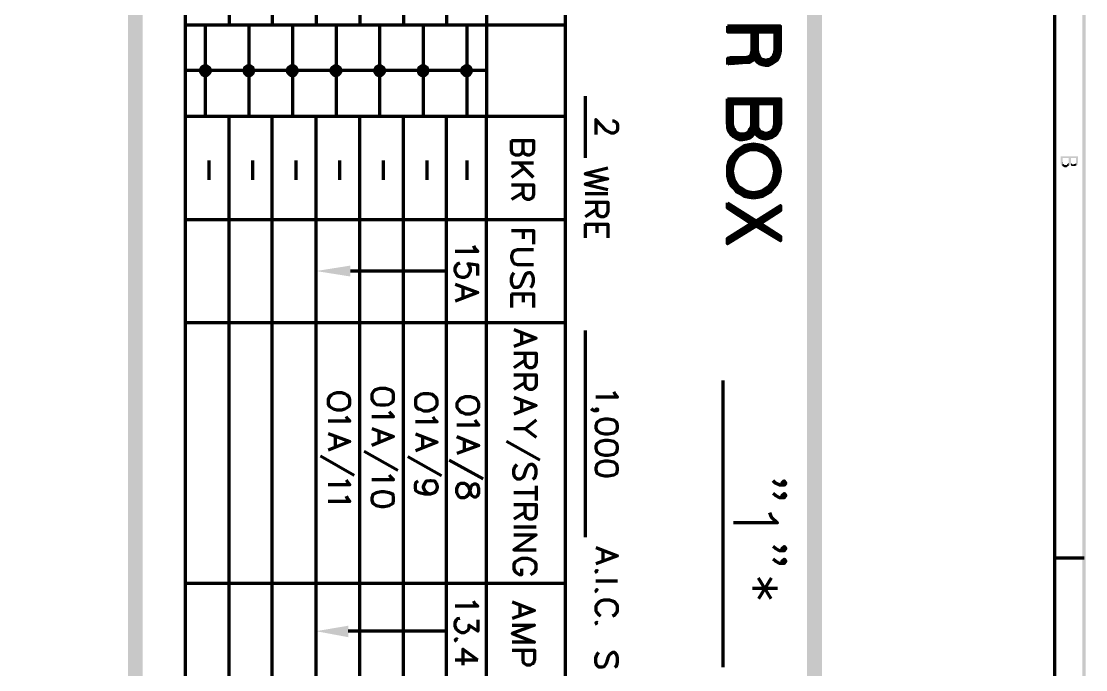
# Model space of a CAD drawing. Header units: inches. Extents: x -186 to 186, y -282 to 282.
# Drawn here: x 113.9 to 186.1, y 164.8 to 208.8 of the extents above; entities that cross this region are included whole.
import ezdxf

# ---------------------------------------------------------------- set-up
doc = ezdxf.new("R2010")
doc.units = ezdxf.units.IN
doc.header["$MEASUREMENT"] = 0
doc.layers.add('H', color=7, linetype='CONTINUOUS', lineweight=100)
doc.layers.add('P', color=250, linetype='CONTINUOUS', lineweight=100)

msp = doc.modelspace()

# ---------------------------------------------------------------- hatches: boundary and pattern name
at = {"layer": 'H', "linetype": 'Continuous'}
for points in [[(186.111, -282.111), (185.889, 281.889), (186.111, 282.111)], [(185.889, -281.889), (186.111, -282.111), (185.889, 281.889)], [(121.185, 139), (122.185, 140), (121.185, 271.889)], [(122.185, 140), (121.185, 271.889), (122.185, 270.889)], [(168.222, 271.37), (167.222, 271.37), (168.222, 139)], [(167.222, 271.37), (168.222, 139), (167.222, 140)], [(126.074, 205.704), (126.333, 205.519), (126, 205.556)], [(126.148, 205.778), (126.333, 205.519), (126.074, 205.704)], [(126.296, 205.852), (126.37, 205.556), (126.148, 205.778)], [(126.37, 205.556), (126.148, 205.778), (126.333, 205.519)], [(126.407, 205.889), (126.407, 205.556), (126.296, 205.852)], [(126.407, 205.556), (126.296, 205.852), (126.37, 205.556)], [(126.556, 205.852), (126.444, 205.556), (126.407, 205.889)], [(126.444, 205.556), (126.407, 205.889), (126.407, 205.556)], [(126.481, 205.519), (126.556, 205.852), (126.444, 205.556)], [(126.667, 205.778), (126.481, 205.519), (126.556, 205.852)], [(126.519, 205.519), (126.667, 205.778), (126.481, 205.519)], [(126.778, 205.704), (126.519, 205.519), (126.667, 205.778)], [(126.852, 205.556), (126.519, 205.481), (126.778, 205.704)], [(126.519, 205.481), (126.778, 205.704), (126.519, 205.519)], [(129, 205.704), (129.259, 205.519), (128.963, 205.556)], [(129.111, 205.778), (129.296, 205.519), (129, 205.704)], [(129.296, 205.519), (129, 205.704), (129.259, 205.519)], [(129.222, 205.852), (129.333, 205.556), (129.111, 205.778)], [(129.333, 205.556), (129.111, 205.778), (129.296, 205.519)], [(129.37, 205.889), (129.37, 205.556), (129.222, 205.852)], [(129.37, 205.556), (129.222, 205.852), (129.333, 205.556)], [(129.519, 205.852), (129.407, 205.556), (129.37, 205.889)], [(129.407, 205.556), (129.37, 205.889), (129.37, 205.556)], [(129.444, 205.519), (129.519, 205.852), (129.407, 205.556)], [(129.63, 205.778), (129.444, 205.519), (129.519, 205.852)], [(129.481, 205.519), (129.63, 205.778), (129.444, 205.519)], [(129.741, 205.704), (129.481, 205.519), (129.63, 205.778)], [(129.778, 205.556), (129.481, 205.481), (129.741, 205.704)], [(129.481, 205.481), (129.741, 205.704), (129.481, 205.519)], [(131.963, 205.704), (132.222, 205.519), (131.889, 205.556)], [(132.074, 205.778), (132.259, 205.519), (131.963, 205.704)], [(132.259, 205.519), (131.963, 205.704), (132.222, 205.519)], [(132.185, 205.852), (132.296, 205.556), (132.074, 205.778)], [(132.296, 205.556), (132.074, 205.778), (132.259, 205.519)], [(132.333, 205.889), (132.333, 205.556), (132.185, 205.852)], [(132.333, 205.556), (132.185, 205.852), (132.296, 205.556)], [(132.481, 205.852), (132.37, 205.556), (132.333, 205.889)], [(132.37, 205.556), (132.333, 205.889), (132.333, 205.556)], [(132.407, 205.519), (132.481, 205.852), (132.37, 205.556)], [(132.593, 205.778), (132.407, 205.519), (132.481, 205.852)], [(132.444, 205.519), (132.593, 205.778), (132.407, 205.519)], [(132.667, 205.704), (132.444, 205.519), (132.593, 205.778)], [(132.741, 205.556), (132.444, 205.481), (132.667, 205.704)], [(132.444, 205.481), (132.667, 205.704), (132.444, 205.519)], [(134.926, 205.704), (135.185, 205.519), (134.852, 205.556)], [(135.037, 205.778), (135.185, 205.519), (134.926, 205.704)], [(135.148, 205.852), (135.222, 205.556), (135.037, 205.778)], [(135.222, 205.556), (135.037, 205.778), (135.185, 205.519)], [(135.296, 205.889), (135.296, 205.556), (135.148, 205.852)], [(135.296, 205.556), (135.148, 205.852), (135.222, 205.556)], [(135.407, 205.852), (135.333, 205.556), (135.296, 205.889)], [(135.333, 205.556), (135.296, 205.889), (135.296, 205.556)], [(135.519, 205.778), (135.333, 205.519), (135.407, 205.852)], [(135.333, 205.519), (135.407, 205.852), (135.333, 205.556)], [(135.37, 205.519), (135.519, 205.778), (135.333, 205.519)], [(135.63, 205.704), (135.37, 205.519), (135.519, 205.778)], [(135.407, 205.481), (135.63, 205.704), (135.37, 205.519)], [(135.704, 205.556), (135.407, 205.481), (135.63, 205.704)], [(137.889, 205.704), (138.148, 205.519), (137.815, 205.556)], [(137.963, 205.778), (138.148, 205.519), (137.889, 205.704)], [(138.111, 205.852), (138.185, 205.556), (137.963, 205.778)], [(138.185, 205.556), (137.963, 205.778), (138.148, 205.519)], [(138.222, 205.889), (138.222, 205.556), (138.111, 205.852)], [(138.222, 205.556), (138.111, 205.852), (138.185, 205.556)], [(138.37, 205.852), (138.259, 205.556), (138.222, 205.889)], [(138.259, 205.556), (138.222, 205.889), (138.222, 205.556)], [(138.296, 205.519), (138.37, 205.852), (138.259, 205.556)], [(138.481, 205.778), (138.296, 205.519), (138.37, 205.852)], [(138.333, 205.519), (138.481, 205.778), (138.296, 205.519)], [(138.593, 205.704), (138.333, 205.519), (138.481, 205.778)], [(138.667, 205.556), (138.333, 205.481), (138.593, 205.704)], [(138.333, 205.481), (138.593, 205.704), (138.333, 205.519)], [(140.815, 205.704), (141.074, 205.519), (140.778, 205.556)], [(140.926, 205.778), (141.111, 205.519), (140.815, 205.704)], [(141.111, 205.519), (140.815, 205.704), (141.074, 205.519)], [(141.037, 205.852), (141.148, 205.556), (140.926, 205.778)], [(141.148, 205.556), (140.926, 205.778), (141.111, 205.519)], [(141.185, 205.889), (141.185, 205.556), (141.037, 205.852)], [(141.185, 205.556), (141.037, 205.852), (141.148, 205.556)], [(141.333, 205.852), (141.222, 205.556), (141.185, 205.889)], [(141.222, 205.556), (141.185, 205.889), (141.185, 205.556)], [(141.259, 205.519), (141.333, 205.852), (141.222, 205.556)], [(141.444, 205.778), (141.259, 205.519), (141.333, 205.852)], [(141.296, 205.519), (141.444, 205.778), (141.259, 205.519)], [(141.556, 205.704), (141.296, 205.519), (141.444, 205.778)], [(141.593, 205.556), (141.296, 205.481), (141.556, 205.704)], [(141.296, 205.481), (141.556, 205.704), (141.296, 205.519)], [(143.778, 205.704), (144.037, 205.519), (143.704, 205.556)], [(143.889, 205.778), (144.074, 205.519), (143.778, 205.704)], [(144.074, 205.519), (143.778, 205.704), (144.037, 205.519)], [(144, 205.852), (144.111, 205.556), (143.889, 205.778)], [(144.111, 205.556), (143.889, 205.778), (144.074, 205.519)], [(144.148, 205.889), (144.148, 205.556), (144, 205.852)], [(144.148, 205.556), (144, 205.852), (144.111, 205.556)], [(144.296, 205.852), (144.185, 205.556), (144.148, 205.889)], [(144.185, 205.556), (144.148, 205.889), (144.148, 205.556)], [(144.222, 205.519), (144.296, 205.852), (144.185, 205.556)], [(144.407, 205.778), (144.222, 205.519), (144.296, 205.852)], [(144.481, 205.704), (144.222, 205.519), (144.407, 205.778)], [(144.259, 205.481), (144.481, 205.704), (144.222, 205.519)], [(144.556, 205.556), (144.259, 205.481), (144.481, 205.704)], [(126, 205.556), (126.296, 205.481), (125.963, 205.444)], [(126.296, 205.481), (125.963, 205.444), (126.296, 205.444)], [(125.963, 205.444), (126.296, 205.444), (126, 205.296)], [(126.333, 205.519), (126, 205.556), (126.296, 205.481)], [(126.296, 205.444), (126, 205.296), (126.296, 205.407)], [(126, 205.296), (126.296, 205.407), (126.074, 205.185)], [(126.296, 205.407), (126.074, 205.185), (126.333, 205.37)], [(126.074, 205.185), (126.333, 205.37), (126.148, 205.074)], [(126.333, 205.37), (126.148, 205.074), (126.333, 205.333)], [(126.148, 205.074), (126.333, 205.333), (126.296, 205)], [(126.333, 205.333), (126.296, 205), (126.37, 205.333)], [(126.296, 205), (126.37, 205.333), (126.407, 205)], [(126.37, 205.333), (126.407, 205), (126.407, 205.296)], [(126.407, 205.296), (126.556, 205), (126.444, 205.333)], [(126.407, 205), (126.407, 205.296), (126.556, 205)], [(126.556, 205), (126.444, 205.333), (126.667, 205.074)], [(126.444, 205.333), (126.667, 205.074), (126.481, 205.333)], [(126.481, 205.333), (126.778, 205.185), (126.519, 205.37)], [(126.667, 205.074), (126.481, 205.333), (126.778, 205.185)], [(126.556, 205.444), (126.852, 205.556), (126.519, 205.481)], [(126.852, 205.296), (126.519, 205.407), (126.852, 205.444)], [(126.519, 205.407), (126.852, 205.444), (126.556, 205.444)], [(126.519, 205.37), (126.852, 205.296), (126.519, 205.407)], [(126.778, 205.185), (126.519, 205.37), (126.852, 205.296)], [(126.852, 205.444), (126.556, 205.444), (126.852, 205.556)], [(128.963, 205.556), (129.259, 205.481), (128.926, 205.444)], [(129.259, 205.481), (128.926, 205.444), (129.259, 205.444)], [(128.926, 205.444), (129.259, 205.444), (128.963, 205.296)], [(129.259, 205.519), (128.963, 205.556), (129.259, 205.481)], [(129.259, 205.444), (128.963, 205.296), (129.259, 205.407)], [(128.963, 205.296), (129.259, 205.407), (129, 205.185)], [(129.259, 205.407), (129, 205.185), (129.259, 205.37)], [(129, 205.185), (129.259, 205.37), (129.111, 205.074)], [(129.259, 205.37), (129.111, 205.074), (129.296, 205.333)], [(129.111, 205.074), (129.296, 205.333), (129.222, 205)], [(129.296, 205.333), (129.222, 205), (129.333, 205.333)], [(129.222, 205), (129.333, 205.333), (129.37, 205)], [(129.333, 205.333), (129.37, 205), (129.37, 205.296)], [(129.37, 205.296), (129.519, 205), (129.407, 205.333)], [(129.37, 205), (129.37, 205.296), (129.519, 205)], [(129.519, 205), (129.407, 205.333), (129.63, 205.074)], [(129.407, 205.333), (129.63, 205.074), (129.444, 205.333)], [(129.444, 205.333), (129.741, 205.185), (129.481, 205.37)], [(129.63, 205.074), (129.444, 205.333), (129.741, 205.185)], [(129.815, 205.444), (129.481, 205.444), (129.778, 205.556)], [(129.481, 205.444), (129.778, 205.556), (129.481, 205.481)], [(129.778, 205.296), (129.481, 205.407), (129.815, 205.444)], [(129.481, 205.407), (129.815, 205.444), (129.481, 205.444)], [(129.481, 205.37), (129.778, 205.296), (129.481, 205.407)], [(129.741, 205.185), (129.481, 205.37), (129.778, 205.296)], [(132.222, 205.519), (131.889, 205.556), (132.185, 205.481)], [(131.889, 205.556), (132.185, 205.481), (131.889, 205.444)], [(132.185, 205.481), (131.889, 205.444), (132.185, 205.444)], [(131.889, 205.444), (132.185, 205.444), (131.889, 205.296)], [(132.185, 205.444), (131.889, 205.296), (132.185, 205.407)], [(131.889, 205.296), (132.185, 205.407), (131.963, 205.185)], [(132.185, 205.407), (131.963, 205.185), (132.222, 205.37)], [(131.963, 205.185), (132.222, 205.37), (132.074, 205.074)], [(132.222, 205.37), (132.074, 205.074), (132.259, 205.333)], [(132.074, 205.074), (132.259, 205.333), (132.185, 205)], [(132.259, 205.333), (132.185, 205), (132.296, 205.333)], [(132.185, 205), (132.296, 205.333), (132.333, 205)], [(132.296, 205.333), (132.333, 205), (132.333, 205.296)], [(132.333, 205.296), (132.481, 205), (132.37, 205.333)], [(132.333, 205), (132.333, 205.296), (132.481, 205)], [(132.481, 205), (132.37, 205.333), (132.593, 205.074)], [(132.37, 205.333), (132.593, 205.074), (132.407, 205.333)], [(132.407, 205.333), (132.667, 205.185), (132.444, 205.37)], [(132.593, 205.074), (132.407, 205.333), (132.667, 205.185)], [(132.778, 205.444), (132.444, 205.444), (132.741, 205.556)], [(132.444, 205.444), (132.741, 205.556), (132.444, 205.481)], [(132.741, 205.296), (132.444, 205.407), (132.778, 205.444)], [(132.444, 205.407), (132.778, 205.444), (132.444, 205.444)], [(132.444, 205.37), (132.741, 205.296), (132.444, 205.407)], [(132.667, 205.185), (132.444, 205.37), (132.741, 205.296)], [(135.185, 205.519), (134.852, 205.556), (135.148, 205.481)], [(134.852, 205.556), (135.148, 205.481), (134.852, 205.444)], [(135.148, 205.481), (134.852, 205.444), (135.148, 205.444)], [(134.852, 205.444), (135.148, 205.444), (134.852, 205.296)], [(135.148, 205.444), (134.852, 205.296), (135.148, 205.407)], [(134.852, 205.296), (135.148, 205.407), (134.926, 205.185)], [(135.148, 205.407), (134.926, 205.185), (135.185, 205.37)], [(134.926, 205.185), (135.185, 205.37), (135.037, 205.074)], [(135.185, 205.37), (135.037, 205.074), (135.185, 205.333)], [(135.037, 205.074), (135.185, 205.333), (135.148, 205)], [(135.185, 205.333), (135.148, 205), (135.222, 205.333)], [(135.148, 205), (135.222, 205.333), (135.296, 205)], [(135.222, 205.333), (135.296, 205), (135.296, 205.296)], [(135.296, 205.296), (135.407, 205), (135.333, 205.333)], [(135.296, 205), (135.296, 205.296), (135.407, 205)], [(135.333, 205.333), (135.63, 205.185), (135.37, 205.37)], [(135.407, 205), (135.333, 205.333), (135.519, 205.074)], [(135.519, 205.074), (135.333, 205.333), (135.63, 205.185)], [(135.37, 205.37), (135.704, 205.296), (135.407, 205.407)], [(135.63, 205.185), (135.37, 205.37), (135.704, 205.296)], [(135.704, 205.444), (135.407, 205.444), (135.704, 205.556)], [(135.407, 205.444), (135.704, 205.556), (135.407, 205.481)], [(135.704, 205.296), (135.407, 205.407), (135.704, 205.444)], [(135.407, 205.407), (135.704, 205.444), (135.407, 205.444)], [(137.815, 205.556), (138.111, 205.481), (137.778, 205.444)], [(138.111, 205.481), (137.778, 205.444), (138.111, 205.444)], [(137.778, 205.444), (138.111, 205.444), (137.815, 205.296)], [(138.148, 205.519), (137.815, 205.556), (138.111, 205.481)], [(138.111, 205.444), (137.815, 205.296), (138.111, 205.407)], [(137.815, 205.296), (138.111, 205.407), (137.889, 205.185)], [(138.111, 205.407), (137.889, 205.185), (138.148, 205.37)], [(137.889, 205.185), (138.148, 205.37), (137.963, 205.074)], [(138.148, 205.37), (137.963, 205.074), (138.148, 205.333)], [(137.963, 205.074), (138.148, 205.333), (138.111, 205)], [(138.148, 205.333), (138.111, 205), (138.185, 205.333)], [(138.111, 205), (138.185, 205.333), (138.222, 205)], [(138.185, 205.333), (138.222, 205), (138.222, 205.296)], [(138.222, 205.296), (138.37, 205), (138.259, 205.333)], [(138.222, 205), (138.222, 205.296), (138.37, 205)], [(138.37, 205), (138.259, 205.333), (138.481, 205.074)], [(138.259, 205.333), (138.481, 205.074), (138.296, 205.333)], [(138.296, 205.333), (138.593, 205.185), (138.333, 205.37)], [(138.481, 205.074), (138.296, 205.333), (138.593, 205.185)], [(138.37, 205.444), (138.667, 205.556), (138.333, 205.481)], [(138.667, 205.296), (138.333, 205.407), (138.667, 205.444)], [(138.333, 205.407), (138.667, 205.444), (138.37, 205.444)], [(138.333, 205.37), (138.667, 205.296), (138.333, 205.407)], [(138.593, 205.185), (138.333, 205.37), (138.667, 205.296)], [(138.667, 205.444), (138.37, 205.444), (138.667, 205.556)], [(140.778, 205.556), (141.074, 205.481), (140.741, 205.444)], [(141.074, 205.481), (140.741, 205.444), (141.037, 205.444)], [(140.741, 205.444), (141.037, 205.444), (140.778, 205.296)], [(141.074, 205.519), (140.778, 205.556), (141.074, 205.481)], [(141.037, 205.444), (140.778, 205.296), (141.074, 205.407)], [(140.778, 205.296), (141.074, 205.407), (140.815, 205.185)], [(141.074, 205.407), (140.815, 205.185), (141.074, 205.37)], [(140.815, 205.185), (141.074, 205.37), (140.926, 205.074)], [(141.074, 205.37), (140.926, 205.074), (141.111, 205.333)], [(140.926, 205.074), (141.111, 205.333), (141.037, 205)], [(141.111, 205.333), (141.037, 205), (141.148, 205.333)], [(141.037, 205), (141.148, 205.333), (141.185, 205)], [(141.148, 205.333), (141.185, 205), (141.185, 205.296)], [(141.185, 205.296), (141.333, 205), (141.222, 205.333)], [(141.185, 205), (141.185, 205.296), (141.333, 205)], [(141.333, 205), (141.222, 205.333), (141.444, 205.074)], [(141.222, 205.333), (141.444, 205.074), (141.259, 205.333)], [(141.259, 205.333), (141.556, 205.185), (141.296, 205.37)], [(141.444, 205.074), (141.259, 205.333), (141.556, 205.185)], [(141.63, 205.444), (141.296, 205.444), (141.593, 205.556)], [(141.296, 205.444), (141.593, 205.556), (141.296, 205.481)], [(141.593, 205.296), (141.296, 205.407), (141.63, 205.444)], [(141.296, 205.407), (141.63, 205.444), (141.296, 205.444)], [(141.296, 205.37), (141.593, 205.296), (141.296, 205.407)], [(141.556, 205.185), (141.296, 205.37), (141.593, 205.296)], [(144.037, 205.519), (143.704, 205.556), (144, 205.481)], [(143.704, 205.556), (144, 205.481), (143.704, 205.444)], [(144, 205.481), (143.704, 205.444), (144, 205.444)], [(143.704, 205.444), (144, 205.444), (143.704, 205.296)], [(144, 205.444), (143.704, 205.296), (144, 205.407)], [(143.704, 205.296), (144, 205.407), (143.778, 205.185)], [(144, 205.407), (143.778, 205.185), (144.037, 205.37)], [(143.778, 205.185), (144.037, 205.37), (143.889, 205.074)], [(144.037, 205.37), (143.889, 205.074), (144.074, 205.333)], [(143.889, 205.074), (144.074, 205.333), (144, 205)], [(144.074, 205.333), (144, 205), (144.111, 205.333)], [(144, 205), (144.111, 205.333), (144.148, 205)], [(144.111, 205.333), (144.148, 205), (144.148, 205.296)], [(144.148, 205.296), (144.296, 205), (144.185, 205.333)], [(144.148, 205), (144.148, 205.296), (144.296, 205)], [(144.296, 205), (144.185, 205.333), (144.407, 205.074)], [(144.185, 205.333), (144.407, 205.074), (144.222, 205.333)], [(144.222, 205.37), (144.556, 205.296), (144.259, 205.407)], [(144.222, 205.333), (144.481, 205.185), (144.222, 205.37)], [(144.481, 205.185), (144.222, 205.37), (144.556, 205.296)], [(144.407, 205.074), (144.222, 205.333), (144.481, 205.185)], [(144.556, 205.444), (144.259, 205.444), (144.556, 205.556)], [(144.259, 205.444), (144.556, 205.556), (144.259, 205.481)], [(144.556, 205.296), (144.259, 205.407), (144.556, 205.444)], [(144.259, 205.407), (144.556, 205.444), (144.259, 205.444)], [(185.593, 199.296), (185.593, 199.63), (184.407, 199.63), (184.407, 199.185), (184.407, 199.148), (184.407, 199.111), (184.444, 199.111), (184.444, 199.074), (184.444, 199.037), (184.481, 199), (184.519, 198.963), (184.556, 199.519), (184.963, 199.519), (184.963, 199.296), (184.963, 199), (185, 199), (185, 199.037), (185.037, 199.037), (185.037, 199.111), (185.037, 199.074), (185.074, 199.037), (185.111, 199.037), (185.111, 199.519), (185.444, 199.519), (185.444, 199.333), (185.481, 199), (185.481, 199.037), (185.519, 199.037), (185.556, 199.074), (185.556, 199.111), (185.556, 199.148), (185.593, 199.185), (185.593, 199.222)], [(184.963, 199), (184.963, 199.296), (184.963, 199.185), (184.926, 199.148), (184.889, 199.111), (184.852, 199.074), (184.852, 199.037), (184.815, 199.037), (184.778, 199.037), (184.704, 199.037), (184.667, 199.037), (184.63, 199.074), (184.593, 199.111), (184.556, 199.111), (184.556, 199.148), (184.556, 199.185), (184.556, 199.519), (184.519, 198.963), (184.556, 198.963), (184.593, 198.926), (184.63, 198.926), (184.667, 198.889), (184.815, 198.889), (184.852, 198.926), (184.889, 198.926), (184.889, 198.963), (184.926, 198.963)], [(185.481, 199), (185.444, 199.333), (185.444, 199.222), (185.444, 199.185), (185.444, 199.148), (185.407, 199.111), (185.37, 199.111), (185.333, 199.111), (185.296, 199.074), (185.222, 199.074), (185.148, 199.111), (185.148, 199.148), (185.111, 199.148), (185.111, 199.185), (185.111, 199.519), (185.111, 199.037), (185.111, 199), (185.148, 199), (185.148, 198.963), (185.185, 198.963), (185.222, 198.963), (185.259, 198.963), (185.296, 198.963), (185.333, 198.963), (185.37, 198.963), (185.444, 199)], [(136.259, 191.481), (133.926, 191.852), (136.259, 192.222)], [(136.111, 167.037), (133.926, 167.444), (136.111, 167.815)]]:
    msp.add_hatch(color=0, dxfattribs=at).paths.add_polyline_path(points)

# ---------------------------------------------------------------- linework, layer by layer
at = {"layer": 'P', "color": 0, "linetype": 'Continuous'}
for points in [[(-186, 280), (184, 280), (184, -258)], [(125.074, 139.481), (125.074, 271.37)], [(128.037, 271.37), (128.037, 208.519)], [(130.963, 271.37), (130.963, 208.519)], [(133.926, 271.37), (133.926, 208.519)], [(136.889, 271.37), (136.889, 208.519)], [(139.852, 271.37), (139.852, 208.519)], [(142.778, 271.37), (142.778, 208.519)], [(145.481, 271.37), (145.481, 208.519)], [(150.852, 139.481), (150.852, 271.37)], [(150.852, 208.519), (125.074, 208.519)], [(126.407, 208.519), (126.407, 202.333)], [(129.37, 208.519), (129.37, 202.333)], [(132.333, 208.519), (132.333, 202.333)], [(135.296, 208.519), (135.296, 202.333)], [(138.222, 208.519), (138.222, 202.333)], [(141.185, 208.519), (141.185, 202.333)], [(144.148, 208.519), (144.148, 202.333)], [(145.481, 208.519), (145.481, 202.333)], [(161.815, 208.444), (161.815, 208.074), (163.481, 208.074)], [(162.037, 205.926), (163.111, 206), (163.333, 206), (163.481, 206.111), (163.667, 206.222), (163.815, 206.037), (163.963, 205.926), (164.185, 205.852), (164.407, 205.815), (164.63, 205.815), (164.815, 205.889), (165, 206), (165.185, 206.148), (165.296, 206.333), (165.37, 206.556), (165.407, 206.778), (165.407, 208.444), (161.815, 208.444)], [(161.815, 206.185), (162.037, 206.222), (163.111, 206.296), (163.259, 206.296), (163.37, 206.37), (163.481, 206.481), (163.519, 206.556), (163.556, 206.704), (163.556, 208.148), (161.852, 208.148), (161.852, 208.37)], [(161.852, 208.37), (165.333, 208.37), (165.333, 206.778)], [(161.926, 208.333), (165.296, 208.333), (165.296, 206.778)], [(162.037, 206.185), (163.111, 206.222), (163.259, 206.259), (163.407, 206.333), (163.519, 206.444), (163.556, 206.556), (163.593, 206.704), (163.593, 208.222), (161.926, 208.222), (161.926, 208.333)], [(162, 208.259), (165.222, 208.259), (165.222, 206.778)], [(163.481, 208.074), (163.481, 206.704)], [(163.667, 206.778), (163.667, 208.259)], [(163.704, 208.222), (165.148, 208.222), (165.148, 206.778)], [(163.704, 206.778), (163.704, 208.222)], [(163.778, 208.148), (165.111, 208.148), (165.111, 206.778)], [(163.778, 206.778), (163.778, 208.148)], [(163.852, 208.074), (165.037, 208.074), (165.037, 206.778)], [(163.852, 206.778), (163.852, 208.074)], [(163.111, 206.333), (163.259, 206.37), (163.37, 206.444), (163.444, 206.556), (163.481, 206.704)], [(163.111, 206.185), (163.296, 206.185), (163.444, 206.259), (163.556, 206.37), (163.63, 206.556), (163.667, 206.704)], [(163.111, 206.111), (163.296, 206.148), (163.444, 206.185), (163.556, 206.296), (163.667, 206.444)], [(163.667, 206.333), (163.778, 206.148), (163.926, 206.037), (164.111, 205.926), (164.296, 205.889), (164.481, 205.852), (164.667, 205.889), (164.852, 205.963), (165, 206.074), (165.148, 206.222), (165.259, 206.37), (165.333, 206.556), (165.333, 206.778)], [(163.667, 206.444), (163.778, 206.259), (163.889, 206.111), (164.111, 206), (164.296, 205.963), (164.519, 205.926), (164.704, 205.963), (164.889, 206.074), (165.037, 206.185), (165.185, 206.37), (165.259, 206.556), (165.296, 206.778)], [(163.667, 206.778), (163.704, 206.556), (163.778, 206.37), (163.889, 206.222), (164.037, 206.111), (164.222, 206), (164.444, 206), (164.63, 206), (164.815, 206.111), (165, 206.222), (165.111, 206.37), (165.185, 206.556), (165.222, 206.778)], [(163.667, 206.778), (163.667, 206.704)], [(163.704, 206.778), (163.741, 206.593), (163.815, 206.407), (163.926, 206.259), (164.074, 206.148), (164.259, 206.074), (164.444, 206.037), (164.63, 206.074), (164.815, 206.148), (164.963, 206.259), (165.074, 206.407), (165.148, 206.593), (165.148, 206.778)], [(163.778, 206.778), (163.815, 206.593), (163.852, 206.444), (163.963, 206.296), (164.111, 206.185), (164.259, 206.148), (164.444, 206.111), (164.63, 206.148), (164.778, 206.185), (164.889, 206.296), (165, 206.444), (165.074, 206.593), (165.111, 206.778)], [(163.852, 206.778), (163.852, 206.63), (163.926, 206.481), (164, 206.333), (164.148, 206.222), (164.296, 206.185), (164.444, 206.148), (164.593, 206.185), (164.741, 206.222), (164.852, 206.333), (164.963, 206.481), (165.037, 206.63), (165.037, 206.778)], [(163.111, 206.333), (162.037, 206.296), (161.815, 206.259), (161.815, 205.852)], [(162.037, 206.185), (161.815, 206.148)], [(162.037, 206.111), (161.815, 206.074)], [(163.111, 206.037), (162.037, 206), (161.815, 205.926)], [(162.037, 206.037), (161.926, 206.037), (161.815, 206)], [(162.037, 205.926), (161.889, 205.889), (161.815, 205.852)], [(163.111, 206.185), (162.037, 206.111)], [(163.111, 206.111), (162.037, 206.037)], [(163.111, 206.037), (163.296, 206.074), (163.444, 206.111), (163.556, 206.222), (163.667, 206.333)], [(145.481, 205.444), (125.074, 205.444)], [(152.185, 203.704), (152.185, 199.519)], [(161.815, 203.519), (165.407, 203.519), (165.407, 201.778)], [(161.815, 201.815), (161.815, 203.519)], [(161.852, 203.481), (165.333, 203.481), (165.333, 201.815)], [(161.852, 201.815), (161.852, 203.481)], [(161.889, 203.407), (165.259, 203.407), (165.259, 201.815)], [(161.926, 201.815), (161.926, 203.444)], [(161.963, 203.37), (165.222, 203.37), (165.222, 201.815)], [(161.963, 201.815), (161.963, 203.37)], [(163.593, 203.296), (162.037, 203.296), (162.037, 201.815), (162.074, 201.593), (162.148, 201.407), (162.259, 201.222), (162.444, 201.111), (162.63, 201.037), (162.815, 201), (163.037, 201.037), (163.222, 201.111), (163.37, 201.222), (163.481, 201.407), (163.556, 201.593), (163.593, 201.815), (163.593, 203.296)], [(163.519, 203.222), (162.111, 203.222), (162.111, 201.815), (162.111, 201.63), (162.185, 201.444), (162.296, 201.296), (162.444, 201.185), (162.63, 201.111), (162.815, 201.074), (163, 201.111), (163.185, 201.185), (163.333, 201.296), (163.444, 201.444), (163.519, 201.63), (163.519, 201.815), (163.519, 203.222)], [(162.148, 203.185), (162.148, 201.815), (162.185, 201.63), (162.259, 201.481), (162.333, 201.333), (162.481, 201.222), (162.667, 201.148), (162.815, 201.148), (163, 201.148), (163.148, 201.222), (163.296, 201.333), (163.37, 201.481), (163.444, 201.63), (163.481, 201.815), (163.481, 203.185), (162.148, 203.185)], [(163.667, 201.815), (163.667, 203.37)], [(163.704, 203.296), (165.148, 203.296), (165.148, 201.815)], [(163.704, 201.815), (163.704, 203.296)], [(163.778, 203.222), (165.111, 203.222), (165.111, 201.815)], [(163.778, 201.815), (163.778, 203.222)], [(163.852, 203.185), (163.852, 201.815), (163.852, 201.63), (163.926, 201.481), (164, 201.37), (164.148, 201.296), (164.296, 201.222), (164.444, 201.185), (164.593, 201.222), (164.741, 201.296), (164.852, 201.37), (164.963, 201.481), (165, 201.63), (165.037, 201.815), (165.037, 203.185), (163.852, 203.185)], [(150.852, 202.333), (125.074, 202.333)], [(128.037, 139.481), (128.037, 202.333)], [(130.963, 139.481), (130.963, 202.333)], [(133.926, 139.481), (133.926, 202.333)], [(136.889, 139.481), (136.889, 202.333)], [(139.852, 139.481), (139.852, 202.333)], [(142.778, 139.481), (142.778, 202.333)], [(145.481, 139.481), (145.481, 202.333)], [(154.037, 202.037), (154.111, 202.037), (154.222, 201.963), (154.333, 201.889), (154.37, 201.741), (154.37, 201.481), (154.333, 201.333), (154.222, 201.259), (154.111, 201.185), (153.963, 201.185), (153.815, 201.259), (153.593, 201.37), (152.889, 202.111), (152.889, 201.111)], [(161.815, 201.815), (161.815, 201.556), (161.889, 201.333), (162.037, 201.148), (162.222, 200.963), (162.407, 200.852), (162.63, 200.778), (162.852, 200.778), (163.111, 200.815), (163.333, 200.889), (163.519, 201.037), (163.667, 201.222)], [(161.852, 201.815), (161.889, 201.593), (161.963, 201.37), (162.037, 201.185), (162.185, 201.037), (162.37, 200.926), (162.593, 200.852), (162.778, 200.852), (163, 200.852), (163.185, 200.926), (163.37, 201.037), (163.556, 201.185), (163.667, 201.333)], [(161.926, 201.815), (161.926, 201.593), (162, 201.407), (162.111, 201.222), (162.259, 201.074), (162.444, 200.963), (162.667, 200.926), (162.852, 200.889), (163.074, 200.926), (163.259, 201), (163.444, 201.148), (163.556, 201.296), (163.667, 201.481)], [(161.963, 201.815), (162, 201.593), (162.074, 201.37), (162.222, 201.222), (162.407, 201.074), (162.593, 201), (162.815, 200.963), (163.037, 201), (163.222, 201.074), (163.407, 201.222), (163.556, 201.37), (163.63, 201.593), (163.667, 201.815)], [(163.667, 201.333), (163.778, 201.185), (163.926, 201.037), (164.111, 200.963), (164.296, 200.889), (164.481, 200.889), (164.667, 200.926), (164.852, 201), (165, 201.111), (165.148, 201.222), (165.259, 201.407), (165.333, 201.593), (165.333, 201.815)], [(163.667, 201.481), (163.778, 201.296), (163.889, 201.148), (164.074, 201.037), (164.296, 200.963), (164.481, 200.963), (164.704, 201), (164.889, 201.111), (165.037, 201.222), (165.185, 201.37), (165.222, 201.593), (165.259, 201.815)], [(163.667, 201.815), (163.667, 201.593), (163.778, 201.407), (163.889, 201.259), (164.037, 201.148), (164.222, 201.037), (164.444, 201.037), (164.63, 201.037), (164.815, 201.148), (165, 201.259), (165.111, 201.407), (165.185, 201.593), (165.222, 201.815)], [(163.667, 201.222), (163.815, 201.074), (164, 200.926), (164.185, 200.852), (164.407, 200.815), (164.63, 200.852), (164.852, 200.926), (165.037, 201.037), (165.185, 201.185), (165.296, 201.37), (165.37, 201.556), (165.407, 201.778)], [(163.704, 201.815), (163.741, 201.63), (163.815, 201.444), (163.926, 201.296), (164.074, 201.185), (164.259, 201.111), (164.444, 201.074), (164.63, 201.111), (164.815, 201.185), (164.963, 201.296), (165.074, 201.444), (165.148, 201.63), (165.148, 201.815)], [(163.778, 201.815), (163.815, 201.63), (163.852, 201.481), (163.963, 201.333), (164.111, 201.222), (164.259, 201.148), (164.444, 201.148), (164.63, 201.148), (164.778, 201.222), (164.889, 201.333), (165, 201.481), (165.074, 201.63), (165.111, 201.815)], [(147.185, 200.704), (148.667, 200.704), (148.667, 200.037), (148.593, 199.815), (148.519, 199.778), (148.37, 199.704), (148.259, 199.704), (148.111, 199.778), (148.037, 199.815), (147.963, 200.037), (147.963, 200.704)], [(147.963, 200.037), (147.889, 199.815), (147.815, 199.778), (147.667, 199.704), (147.481, 199.704), (147.333, 199.778), (147.259, 199.815), (147.185, 200.037), (147.185, 200.704)], [(163.593, 196.815), (163.889, 196.852), (164.222, 196.926), (164.481, 197.074), (164.741, 197.222), (164.963, 197.481), (165.148, 197.704), (165.296, 198), (165.37, 198.296), (165.407, 198.63), (165.37, 198.926), (165.296, 199.222), (165.148, 199.519), (164.963, 199.778), (164.741, 200), (164.481, 200.185), (164.222, 200.333), (163.889, 200.407), (163.593, 200.444), (163.296, 200.407), (162.963, 200.333), (162.704, 200.185), (162.444, 200), (162.222, 199.778), (162.037, 199.519), (161.889, 199.222), (161.815, 198.926), (161.815, 198.63), (161.815, 198.296), (161.889, 198), (162.037, 197.704), (162.222, 197.481), (162.444, 197.222), (162.704, 197.074), (162.963, 196.926), (163.296, 196.852), (163.593, 196.815)], [(163.593, 196.889), (163.889, 196.889), (164.185, 197), (164.481, 197.111), (164.704, 197.296), (164.926, 197.519), (165.111, 197.741), (165.222, 198.037), (165.296, 198.333), (165.333, 198.63), (165.296, 198.926), (165.222, 199.222), (165.111, 199.481), (164.926, 199.741), (164.704, 199.963), (164.481, 200.148), (164.185, 200.259), (163.889, 200.333), (163.593, 200.37), (163.296, 200.333), (163, 200.259), (162.704, 200.148), (162.481, 199.963), (162.259, 199.741), (162.111, 199.481), (161.963, 199.222), (161.889, 198.926), (161.852, 198.63), (161.889, 198.333), (161.963, 198.037), (162.111, 197.741), (162.259, 197.519), (162.481, 197.296), (162.704, 197.111), (163, 197), (163.296, 196.889), (163.593, 196.889)], [(163.593, 196.963), (163.889, 196.963), (164.185, 197.037), (164.444, 197.185), (164.667, 197.333), (164.889, 197.556), (165.037, 197.778), (165.185, 198.037), (165.259, 198.333), (165.296, 198.63), (165.259, 198.926), (165.185, 199.185), (165.037, 199.481), (164.889, 199.704), (164.667, 199.889), (164.444, 200.074), (164.185, 200.185), (163.889, 200.296), (163.593, 200.296), (163.296, 200.296), (163, 200.185), (162.778, 200.074), (162.519, 199.889), (162.296, 199.704), (162.148, 199.481), (162, 199.185), (161.926, 198.926), (161.926, 198.63), (161.926, 198.333), (162, 198.037), (162.148, 197.778), (162.296, 197.556), (162.519, 197.333), (162.778, 197.185), (163, 197.037), (163.296, 196.963), (163.593, 196.963)], [(163.593, 197), (163.889, 197.037), (164.148, 197.111), (164.407, 197.222), (164.63, 197.37), (164.852, 197.593), (165, 197.815), (165.111, 198.074), (165.185, 198.333), (165.222, 198.63), (165.185, 198.889), (165.111, 199.185), (165, 199.444), (164.852, 199.667), (164.63, 199.852), (164.407, 200.037), (164.148, 200.148), (163.889, 200.222), (163.593, 200.222), (163.296, 200.222), (163.037, 200.148), (162.778, 200.037), (162.556, 199.852), (162.333, 199.667), (162.185, 199.444), (162.074, 199.185), (162, 198.889), (161.963, 198.63), (162, 198.333), (162.074, 198.074), (162.185, 197.815), (162.333, 197.593), (162.556, 197.37), (162.778, 197.222), (163.037, 197.111), (163.296, 197.037), (163.593, 197)], [(163.593, 197.074), (163.852, 197.074), (164.148, 197.148), (164.37, 197.259), (164.593, 197.444), (164.778, 197.63), (164.963, 197.852), (165.037, 198.111), (165.148, 198.333), (165.148, 198.63), (165.148, 198.889), (165.037, 199.148), (164.963, 199.407), (164.778, 199.63), (164.593, 199.815), (164.37, 199.963), (164.148, 200.111), (163.852, 200.148), (163.593, 200.185), (163.333, 200.148), (163.074, 200.111), (162.815, 199.963), (162.593, 199.815), (162.407, 199.63), (162.222, 199.407), (162.148, 199.148), (162.037, 198.889), (162.037, 198.63), (162.037, 198.333), (162.148, 198.111), (162.222, 197.852), (162.407, 197.63), (162.593, 197.444), (162.815, 197.259), (163.074, 197.148), (163.333, 197.074), (163.593, 197.074)], [(163.593, 197.111), (163.852, 197.148), (164.111, 197.222), (164.333, 197.333), (164.556, 197.481), (164.741, 197.667), (164.889, 197.852), (165, 198.111), (165.074, 198.37), (165.111, 198.63), (165.074, 198.889), (165, 199.148), (164.889, 199.37), (164.741, 199.593), (164.556, 199.778), (164.333, 199.926), (164.111, 200.037), (163.852, 200.111), (163.593, 200.111), (163.333, 200.111), (163.074, 200.037), (162.852, 199.926), (162.63, 199.778), (162.444, 199.593), (162.296, 199.37), (162.185, 199.148), (162.111, 198.889), (162.111, 198.63), (162.111, 198.37), (162.185, 198.111), (162.296, 197.852), (162.444, 197.667), (162.63, 197.481), (162.852, 197.333), (163.074, 197.222), (163.333, 197.148), (163.593, 197.111)], [(163.593, 197.185), (163.889, 197.222), (164.148, 197.296), (164.407, 197.444), (164.63, 197.593), (164.778, 197.815), (164.926, 198.074), (165, 198.333), (165.037, 198.63), (165, 198.889), (164.926, 199.185), (164.778, 199.444), (164.63, 199.63), (164.407, 199.815), (164.148, 199.963), (163.889, 200.037), (163.593, 200.074), (163.296, 200.037), (163.037, 199.963), (162.815, 199.815), (162.556, 199.63), (162.407, 199.444), (162.259, 199.185), (162.185, 198.889), (162.148, 198.63), (162.185, 198.333), (162.259, 198.074), (162.407, 197.815), (162.556, 197.593), (162.815, 197.444), (163.037, 197.296), (163.296, 197.222), (163.593, 197.185)], [(126.667, 199.333), (126.667, 198.037)], [(129.63, 199.333), (129.63, 198.037)], [(132.556, 199.333), (132.556, 198.037)], [(135.519, 199.333), (135.519, 198.037)], [(138.481, 199.333), (138.481, 198.037)], [(141.444, 199.333), (141.444, 198.037)], [(144.148, 199.333), (144.148, 198.037)], [(147.185, 199.185), (148.667, 199.185)], [(148.667, 198.185), (147.667, 199.185)], [(148.037, 198.815), (147.185, 198.185)], [(153.704, 198.815), (152.185, 198.444), (153.704, 198.111), (152.185, 197.741), (153.704, 197.37)], [(147.185, 197.704), (148.667, 197.704), (148.667, 197.037), (148.593, 196.815), (148.519, 196.778), (148.37, 196.704), (148.259, 196.704), (148.111, 196.778), (148.037, 196.815), (147.963, 197.037), (147.963, 197.704)], [(147.963, 197.185), (147.185, 196.704)], [(152.185, 197.111), (153.704, 197.111)], [(152.185, 196.519), (153.704, 196.519), (153.704, 195.889), (153.63, 195.667), (153.556, 195.593), (153.407, 195.519), (153.259, 195.519), (153.111, 195.593), (153.037, 195.667), (152.963, 195.889), (152.963, 196.519)], [(161.815, 196.481), (163.778, 195.259), (165.407, 196.296), (165.407, 195.926), (164.074, 195.074), (165.407, 194.222), (165.407, 193.889), (163.778, 194.889), (161.815, 193.704), (161.815, 194.074), (163.407, 195.074), (161.815, 196.111), (161.815, 196.481)], [(161.852, 196.407), (161.852, 196.111)], [(165.296, 196.148), (163.778, 195.185), (161.926, 196.333), (161.926, 196.111)], [(161.963, 196.111), (161.963, 196.296)], [(152.963, 196.037), (152.185, 195.519)], [(161.926, 196.111), (163.519, 195.074), (161.926, 194.074), (161.926, 193.815)], [(162.037, 196.222), (162.037, 196.111), (163.667, 195.074), (162.037, 194.074), (162.037, 193.963), (163.778, 195.037), (165.148, 194.111), (165.148, 194.222), (163.852, 195.074), (165.148, 195.926), (165.148, 196.037), (163.778, 195.148), (162.037, 196.222)], [(162.037, 196.148), (165.148, 194.185)], [(165.148, 196), (162.037, 194)], [(165.296, 194.222), (163.963, 195.074), (165.296, 195.926), (165.296, 196.148)], [(165.222, 196.111), (165.222, 195.926)], [(165.333, 195.926), (165.333, 196.222)], [(150.852, 195.333), (125.074, 195.333)], [(152.185, 195.037), (153.704, 195.037), (153.704, 194.111)], [(152.185, 195.037), (152.185, 194.111)], [(152.963, 195.037), (152.963, 194.444)], [(161.926, 193.815), (163.778, 194.963), (165.296, 194), (165.296, 194.222)], [(147.185, 194.593), (148.667, 194.593), (148.667, 193.667)], [(147.963, 194.593), (147.963, 194.037)], [(165.222, 194.074), (165.222, 194.222)], [(165.333, 194.222), (165.333, 193.963)], [(144.593, 193.556), (144.667, 193.407), (144.889, 193.185), (143.37, 193.185)], [(161.852, 193.778), (161.852, 194.074)], [(161.963, 194.074), (161.963, 193.889)], [(148.667, 193.296), (147.593, 193.296), (147.37, 193.222), (147.259, 193.111), (147.185, 192.889), (147.185, 192.741), (147.259, 192.519), (147.37, 192.37), (147.593, 192.296), (148.667, 192.296)], [(144.889, 191.556), (144.889, 192.259), (144.222, 192.333), (144.296, 192.259), (144.37, 192.037), (144.37, 191.815), (144.296, 191.63), (144.148, 191.481), (143.963, 191.407), (143.815, 191.407), (143.593, 191.481), (143.444, 191.63), (143.37, 191.815), (143.37, 192.037), (143.444, 192.259), (143.519, 192.333), (143.667, 192.407)], [(142.778, 191.852), (136.259, 191.852)], [(148.481, 190.741), (148.593, 190.889), (148.667, 191.111), (148.667, 191.37), (148.593, 191.593), (148.481, 191.741), (148.333, 191.741), (148.185, 191.667), (148.111, 191.593), (148.037, 191.444), (147.889, 191.037), (147.815, 190.889), (147.741, 190.815), (147.593, 190.741), (147.37, 190.741), (147.259, 190.889), (147.185, 191.111), (147.185, 191.37), (147.259, 191.593), (147.37, 191.741)], [(143.37, 190.963), (144.889, 190.407), (143.37, 189.815)], [(143.889, 190.778), (143.889, 190.037)], [(147.185, 190.296), (148.667, 190.296), (148.667, 189.37)], [(147.185, 190.296), (147.185, 189.37)], [(147.963, 190.296), (147.963, 189.741)], [(150.852, 188.333), (125.074, 188.333)], [(147.333, 187.889), (148.852, 187.296), (147.333, 186.741)], [(147.852, 187.667), (147.852, 186.963)], [(152.185, 187.815), (152.185, 173.815)], [(147.333, 186.296), (148.852, 186.296), (148.852, 185.667), (148.778, 185.444), (148.704, 185.37), (148.556, 185.296), (148.407, 185.296), (148.259, 185.37), (148.185, 185.444), (148.111, 185.667), (148.111, 186.296)], [(148.111, 185.815), (147.333, 185.296)], [(147.333, 184.815), (148.852, 184.815), (148.852, 184.148), (148.778, 183.963), (148.704, 183.889), (148.556, 183.815), (148.407, 183.815), (148.259, 183.889), (148.185, 183.963), (148.111, 184.148), (148.111, 184.815)], [(148.111, 184.296), (147.333, 183.815)], [(161.519, 184.444), (161.519, 165)], [(136.222, 183.148), (136.185, 183.296), (136.037, 183.444), (135.889, 183.519), (135.667, 183.593), (135.333, 183.593), (135.111, 183.519), (134.963, 183.444), (134.815, 183.296), (134.741, 183.148), (134.741, 182.852), (134.815, 182.704), (134.963, 182.593), (135.111, 182.519), (135.333, 182.444), (135.667, 182.444), (135.889, 182.519), (136.037, 182.593), (136.185, 182.704), (136.222, 182.852), (136.222, 183.148)], [(139.185, 183.481), (139.148, 183.63), (139, 183.778), (138.852, 183.815), (138.63, 183.889), (138.259, 183.889), (138.037, 183.815), (137.889, 183.778), (137.778, 183.63), (137.704, 183.481), (137.704, 183.185), (137.778, 183.037), (137.889, 182.889), (138.037, 182.815), (138.259, 182.778), (138.63, 182.778), (138.852, 182.815), (139, 182.889), (139.148, 183.037), (139.185, 183.185), (139.185, 183.481)], [(142.148, 183.111), (142.074, 183.259), (141.926, 183.37), (141.815, 183.481), (141.556, 183.519), (141.222, 183.519), (141, 183.481), (140.852, 183.37), (140.704, 183.259), (140.667, 183.111), (140.667, 182.815), (140.704, 182.667), (140.852, 182.519), (141, 182.481), (141.222, 182.37), (141.556, 182.37), (141.815, 182.481), (141.926, 182.519), (142.074, 182.667), (142.148, 182.815), (142.148, 183.111)], [(144.963, 182.889), (144.889, 183.037), (144.778, 183.185), (144.63, 183.259), (144.407, 183.333), (144.037, 183.333), (143.852, 183.259), (143.704, 183.185), (143.556, 183.037), (143.481, 182.889), (143.481, 182.63), (143.556, 182.481), (143.704, 182.333), (143.852, 182.259), (144.037, 182.185), (144.407, 182.185), (144.63, 182.259), (144.778, 182.333), (144.889, 182.481), (144.963, 182.63), (144.963, 182.889)], [(154.111, 183.667), (154.185, 183.519), (154.37, 183.296), (152.889, 183.296)], [(147.333, 183.296), (148.852, 182.741), (147.333, 182.148)], [(147.852, 183.111), (147.852, 182.37)], [(135.963, 182), (136.037, 181.852), (136.222, 181.667), (134.741, 181.667)], [(138.889, 182.333), (139, 182.185), (139.185, 181.963), (137.704, 181.963)], [(141.852, 181.963), (141.926, 181.815), (142.148, 181.63), (140.667, 181.63)], [(152.963, 182.37), (152.889, 182.444), (152.963, 182.519), (153.037, 182.444), (152.963, 182.37), (152.815, 182.37), (152.667, 182.444), (152.593, 182.519)], [(137.704, 181.185), (139.185, 180.63), (137.704, 180.037)], [(144.704, 181.778), (144.778, 181.63), (144.963, 181.407), (143.481, 181.407)], [(148.111, 181.148), (147.333, 181.148)], [(148.852, 181.741), (148.111, 181.148), (148.852, 180.593)], [(154.37, 181.37), (154.333, 181.593), (154.111, 181.741), (153.741, 181.815), (153.519, 181.815), (153.185, 181.741), (152.963, 181.593), (152.889, 181.37), (152.889, 181.222), (152.963, 181.037), (153.185, 180.889), (153.519, 180.815), (153.741, 180.815), (154.111, 180.889), (154.333, 181.037), (154.37, 181.222), (154.37, 181.37)], [(134.741, 180.852), (136.222, 180.296), (134.741, 179.704)], [(135.222, 180.667), (135.222, 179.926)], [(138.185, 180.963), (138.185, 180.259)], [(140.667, 180.815), (142.148, 180.259), (140.667, 179.667)], [(141.148, 180.63), (141.148, 179.889)], [(143.481, 180.63), (144.963, 180.037), (143.481, 179.481)], [(143.963, 180.407), (143.963, 179.704)], [(149.111, 179.037), (146.852, 180.296)], [(154.37, 179.963), (154.333, 180.148), (154.111, 180.296), (153.741, 180.37), (153.519, 180.37), (153.185, 180.296), (152.963, 180.148), (152.889, 179.963), (152.889, 179.815), (152.963, 179.593), (153.185, 179.444), (153.519, 179.37), (153.741, 179.37), (154.111, 179.444), (154.333, 179.593), (154.37, 179.815), (154.37, 179.963)], [(136.519, 178), (134.222, 179.296)], [(139.481, 178.333), (137.185, 179.63)], [(142.444, 177.963), (140.148, 179.259)], [(145.259, 177.778), (142.963, 179.037)], [(148.63, 177.741), (148.778, 177.889), (148.852, 178.111), (148.852, 178.37), (148.778, 178.593), (148.63, 178.741), (148.481, 178.741), (148.333, 178.667), (148.259, 178.593), (148.185, 178.444), (148.037, 178.037), (147.963, 177.889), (147.889, 177.815), (147.778, 177.741), (147.556, 177.741), (147.407, 177.889), (147.333, 178.111), (147.333, 178.37), (147.407, 178.593), (147.556, 178.741)], [(154.37, 178.519), (154.333, 178.741), (154.111, 178.889), (153.741, 178.963), (153.519, 178.963), (153.185, 178.889), (152.963, 178.741), (152.889, 178.519), (152.889, 178.37), (152.963, 178.148), (153.185, 178.037), (153.519, 177.963), (153.741, 177.963), (154.111, 178.037), (154.333, 178.148), (154.37, 178.37), (154.37, 178.519)], [(135.963, 177.704), (136.037, 177.593), (136.222, 177.37), (134.741, 177.37)], [(138.889, 178.037), (139, 177.889), (139.185, 177.704), (137.704, 177.704)], [(141.667, 176.741), (141.444, 176.815), (141.296, 176.963), (141.222, 177.185), (141.222, 177.259), (141.296, 177.481), (141.444, 177.63), (141.667, 177.667), (141.704, 177.667), (141.926, 177.63), (142.074, 177.481), (142.148, 177.259), (142.148, 177.185), (142.074, 176.963), (141.926, 176.815), (141.667, 176.741), (141.296, 176.741), (140.926, 176.815), (140.704, 176.963), (140.667, 177.185), (140.667, 177.333), (140.704, 177.519), (140.852, 177.63)], [(165.667, 177.333), (165.519, 177.481), (165.667, 177.63), (165.778, 177.481), (165.667, 177.333), (165.37, 177.333), (165.074, 177.481), (164.926, 177.63)], [(139.185, 176.481), (139.148, 176.704), (138.889, 176.815), (138.556, 176.889), (138.333, 176.889), (138, 176.815), (137.778, 176.704), (137.704, 176.481), (137.704, 176.333), (137.778, 176.111), (138, 175.963), (138.333, 175.889), (138.556, 175.889), (138.889, 175.963), (139.148, 176.111), (139.185, 176.333), (139.185, 176.481)], [(144.963, 177.111), (144.889, 177.333), (144.778, 177.407), (144.63, 177.407), (144.481, 177.333), (144.407, 177.185), (144.333, 176.889), (144.259, 176.704), (144.111, 176.556), (143.963, 176.481), (143.778, 176.481), (143.63, 176.556), (143.556, 176.63), (143.481, 176.815), (143.481, 177.111), (143.556, 177.333), (143.63, 177.407), (143.778, 177.481), (143.963, 177.481), (144.111, 177.407), (144.259, 177.259), (144.333, 177.037), (144.407, 176.778), (144.481, 176.63), (144.63, 176.556), (144.778, 176.556), (144.889, 176.63), (144.963, 176.815), (144.963, 177.111)], [(148.852, 176.815), (147.333, 176.815)], [(148.852, 177.296), (148.852, 176.296)], [(135.963, 176.593), (136.037, 176.444), (136.222, 176.222), (134.741, 176.222)], [(165.667, 176.481), (165.519, 176.63), (165.667, 176.778), (165.778, 176.63), (165.667, 176.481), (165.37, 176.481), (165.074, 176.63), (164.926, 176.778)], [(147.333, 176.037), (148.852, 176.037), (148.852, 175.37), (148.778, 175.148), (148.704, 175.111), (148.556, 175.037), (148.407, 175.037), (148.259, 175.111), (148.185, 175.148), (148.111, 175.37), (148.111, 176.037)], [(148.111, 175.519), (147.333, 175.037)], [(164.667, 175.481), (164.778, 175.185), (165.222, 174.778), (162.222, 174.778)], [(147.333, 174.519), (148.852, 174.519)], [(147.333, 173.963), (148.852, 173.963), (147.333, 172.963), (148.852, 172.963)], [(152.889, 173.111), (154.37, 172.556), (152.889, 172)], [(153.37, 172.889), (153.37, 172.185)], [(165.667, 172.889), (165.519, 173.037), (165.667, 173.185), (165.778, 173.037), (165.667, 172.889), (165.37, 172.889), (165.074, 173.037), (164.926, 173.185)], [(148.481, 171.296), (148.63, 171.37), (148.778, 171.519), (148.852, 171.667), (148.852, 171.963), (148.778, 172.111), (148.63, 172.222), (148.481, 172.296), (148.259, 172.37), (147.889, 172.37), (147.704, 172.296), (147.556, 172.222), (147.407, 172.111), (147.333, 171.963), (147.333, 171.667), (147.407, 171.519), (147.556, 171.37), (147.704, 171.296), (147.889, 171.296), (147.889, 171.667)], [(165.667, 172.037), (165.519, 172.185), (165.667, 172.333), (165.778, 172.185), (165.667, 172.037), (165.37, 172.037), (165.074, 172.185), (164.926, 172.333)], [(184, 172.407), (186, 172.407)], [(153.037, 171.481), (152.963, 171.556), (152.889, 171.481), (152.963, 171.407)], [(164.778, 171.037), (163.926, 169.63)], [(164.778, 169.63), (163.926, 171.037)], [(150.852, 170.667), (125.074, 170.667)], [(152.889, 170.852), (154.37, 170.852)], [(165.222, 170.333), (163.519, 170.333)], [(153.037, 170.185), (152.963, 170.259), (152.889, 170.185), (152.963, 170.111)], [(144.593, 169.481), (144.667, 169.333), (144.889, 169.148), (143.37, 169.148)], [(147.222, 169.444), (148.741, 168.852), (147.222, 168.296)], [(147.741, 169.222), (147.741, 168.519)], [(154.037, 168.481), (154.185, 168.556), (154.333, 168.704), (154.37, 168.852), (154.37, 169.111), (154.333, 169.259), (154.185, 169.407), (154.037, 169.481), (153.815, 169.556), (153.444, 169.556), (153.222, 169.481), (153.111, 169.407), (152.963, 169.259), (152.889, 169.111), (152.889, 168.852), (152.963, 168.704), (153.111, 168.556), (153.222, 168.481)], [(144.889, 168.222), (144.889, 167.444), (144.296, 167.852), (144.296, 167.63), (144.222, 167.481), (144.148, 167.444), (143.963, 167.333), (143.815, 167.333), (143.593, 167.444), (143.444, 167.556), (143.37, 167.778), (143.37, 168), (143.444, 168.222), (143.519, 168.296), (143.667, 168.333)], [(142.778, 167.444), (136.111, 167.444)], [(147.222, 167.852), (148.741, 167.852), (147.222, 167.296), (148.741, 166.704), (147.222, 166.704)], [(153.037, 168), (152.963, 168.037), (152.889, 168), (152.963, 167.889)], [(143.519, 166.852), (143.444, 166.926), (143.37, 166.852), (143.444, 166.778)], [(144.889, 165.481), (143.889, 166.222), (143.889, 165.148)], [(147.222, 166.148), (148.741, 166.148), (148.741, 165.519), (148.667, 165.296), (148.593, 165.222), (148.444, 165.148), (148.222, 165.148), (148.074, 165.222), (148, 165.296), (147.963, 165.519), (147.963, 166.148)], [(154.185, 165), (154.333, 165.111), (154.37, 165.333), (154.37, 165.63), (154.333, 165.852), (154.185, 166), (154.037, 166), (153.889, 165.889), (153.815, 165.852), (153.741, 165.704), (153.593, 165.259), (153.519, 165.111), (153.444, 165.037), (153.333, 165), (153.111, 165), (152.963, 165.111), (152.889, 165.333), (152.889, 165.63), (152.963, 165.852), (153.111, 166)], [(144.889, 165.481), (143.37, 165.481)]]:
    msp.add_lwpolyline(points, dxfattribs=at)

doc.saveas('drawing.dxf')
